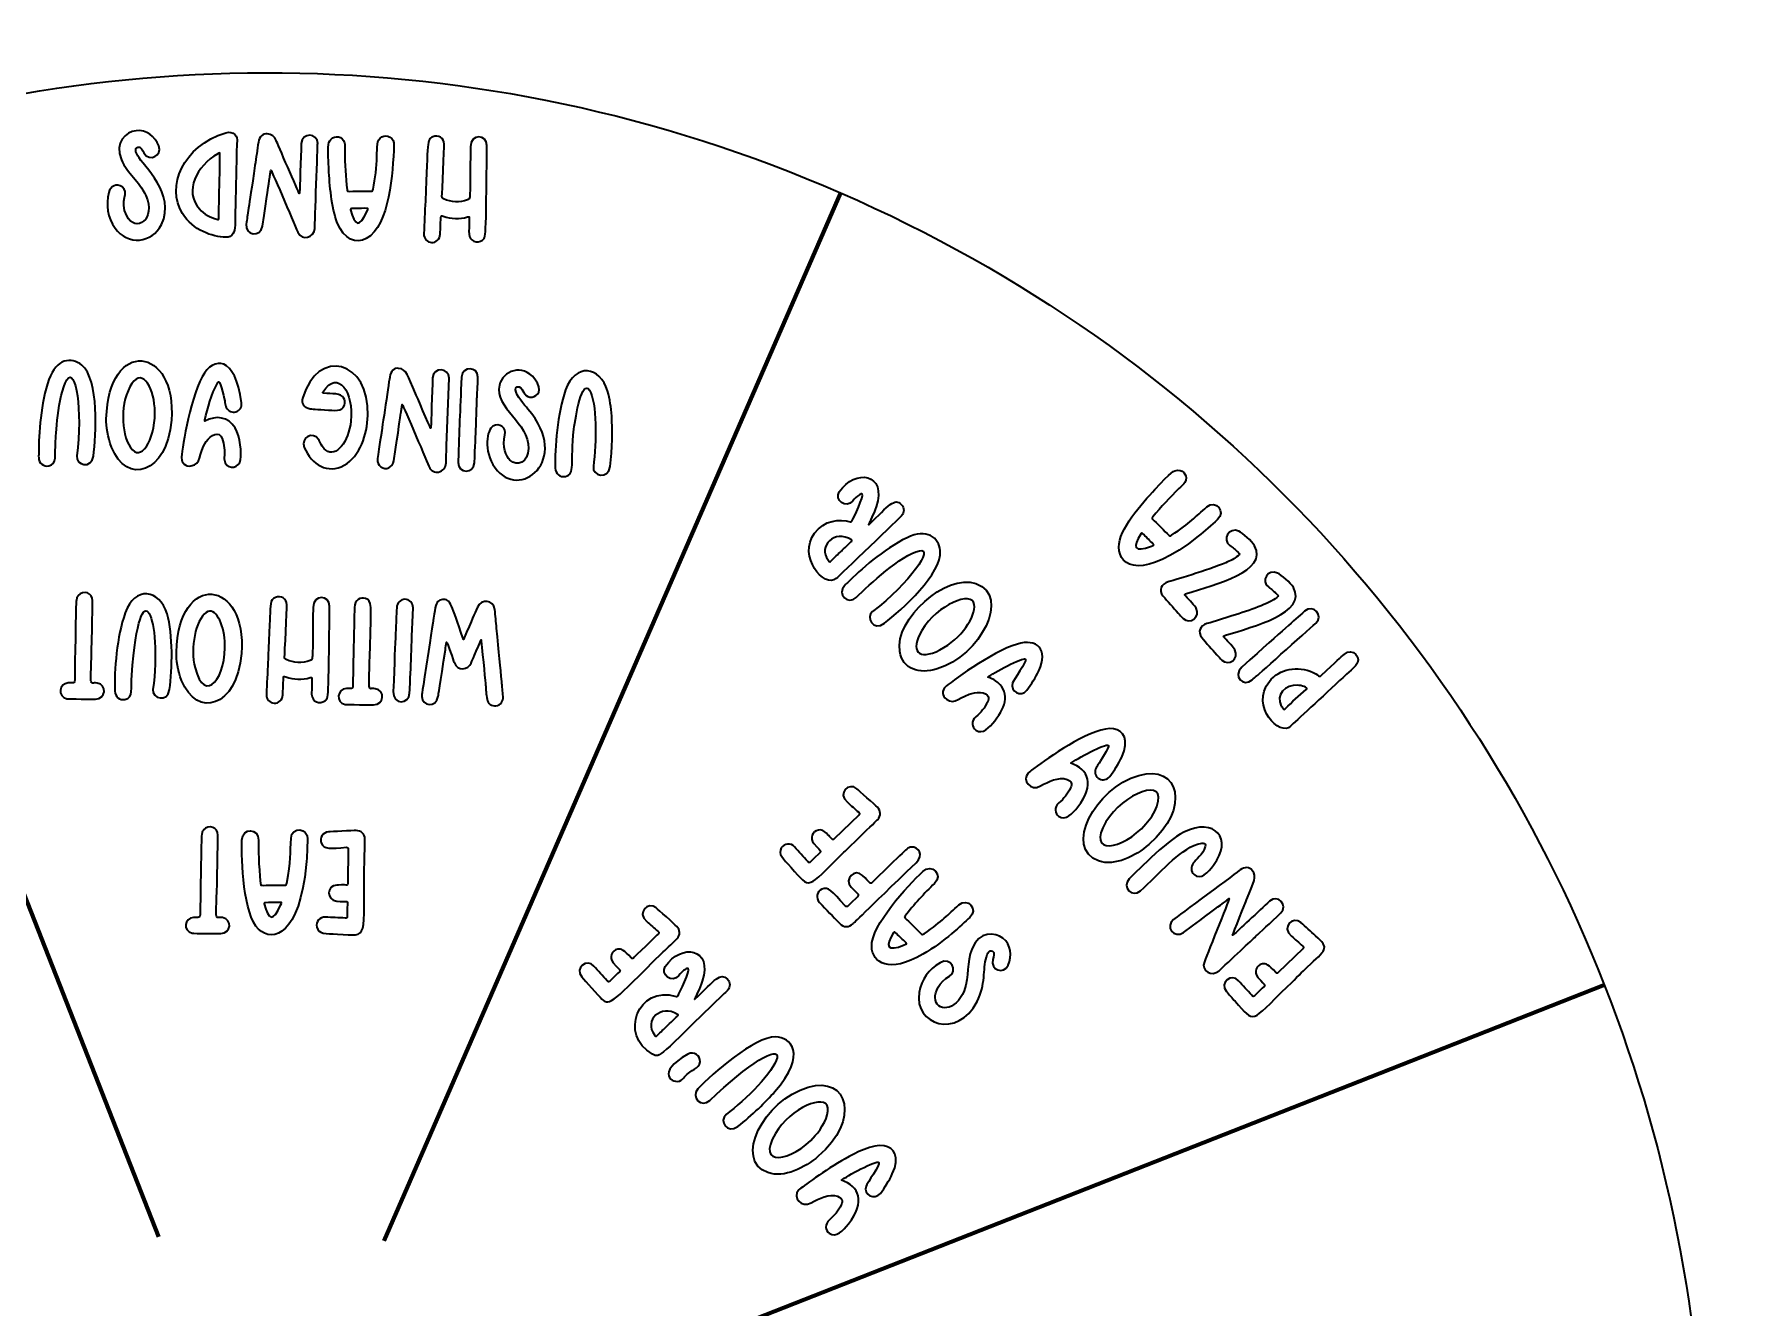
# Model space of a CAD drawing. Header units: inches. Extents: x -0.2 to 12.2, y -0.2 to 12.2.
# Drawn here: x 5.03 to 12.16, y 6.85 to 12.16 of the extents above; entities that cross this region are included whole.
import ezdxf

# ---------------------------------------------------------------- set-up
doc = ezdxf.new("R2010")
doc.units = ezdxf.units.IN
doc.header["$MEASUREMENT"] = 0
doc.layers.add('_U+0421_U+043B_U+043E_U+0439 1', color=7, linetype='Continuous')

msp = doc.modelspace()

# ---------------------------------------------------------------- linework, layer by layer
at = {"layer": '_U+0421_U+043B_U+043E_U+0439 1', "color": 98, "lineweight": 106, "true_color": 0x010202}
for points in [[(3.8052, 11.5841), (4.1735, 10.6471), (5.5504, 7.144)], [(8.3966, 11.5006), (7.9944, 10.5774), (6.491, 7.1268)], [(7.144, 6.4496), (10.6471, 7.8265), (11.5841, 8.1948)]]:
    msp.add_lwpolyline(points, dxfattribs=at)
at = {"layer": '_U+0421_U+043B_U+043E_U+0439 1', "color": 22, "lineweight": 35, "true_color": 0xe52421}
msp.add_open_spline([(3.8052, 11.5841), (2.376, 11.0225), (1.1613, 9.9156), (0.4994, 8.3966), (-0.1624, 6.8776), (-0.1459, 5.2342), (0.4159, 3.8052), (0.9775, 2.376), (2.0844, 1.1613), (3.6034, 0.4994), (5.1224, -0.1624), (6.7658, -0.1459), (8.1948, 0.4158), (9.624, 0.9775), (10.8387, 2.0844), (11.5006, 3.6034), (12.1624, 5.1224), (12.1459, 6.7658), (11.5842, 8.1948), (11.0225, 9.624), (9.9156, 10.8387), (8.3966, 11.5006), (6.8776, 12.1624), (5.2342, 12.1459), (3.8052, 11.5841)], degree=3, knots=[0, 0, 0, 0, 1, 1, 1, 2, 2, 2, 3, 3, 3, 4, 4, 4, 5, 5, 5, 6, 6, 6, 7, 7, 7, 8, 8, 8, 8], dxfattribs=at)
at = {"layer": '_U+0421_U+043B_U+043E_U+0439 1', "color": 98, "lineweight": 35, "true_color": 0x010202}
for points, knots in [([(5.3694, 11.353), (5.3377, 11.3982), (5.3293, 11.4486), (5.3432, 11.5023), (5.3499, 11.528), (5.376, 11.5409), (5.3983, 11.5251), (5.432, 11.5013), (5.3848, 11.4705), (5.4182, 11.4038), (5.4543, 11.3314), (5.5425, 11.3883), (5.4969, 11.4898), (5.4693, 11.5513), (5.4214, 11.5779), (5.3958, 11.6386), (5.3651, 11.7119), (5.4154, 11.754), (5.4567, 11.7595), (5.5013, 11.7655), (5.5349, 11.735), (5.5512, 11.6961), (5.5685, 11.655), (5.512, 11.6273), (5.4898, 11.6669), (5.4836, 11.6779), (5.4757, 11.6949), (5.4638, 11.691), (5.4489, 11.6862), (5.4559, 11.6694), (5.4636, 11.6553), (5.4872, 11.6122), (5.6242, 11.4961), (5.5627, 11.3687), (5.5239, 11.2882), (5.4209, 11.2797), (5.3694, 11.353)], [0, 0, 0, 0, 1, 1, 1, 2, 2, 2, 3, 3, 3, 4, 4, 4, 5, 5, 5, 6, 6, 6, 7, 7, 7, 8, 8, 8, 9, 9, 9, 10, 10, 10, 11, 11, 11, 12, 12, 12, 12]), ([(5.8312, 11.3151), (5.8596, 11.3145), (5.8694, 11.3364), (5.8699, 11.3647), (5.8701, 11.3726), (5.8761, 11.7048), (5.8781, 11.7125), (5.8837, 11.7344), (5.8637, 11.7612), (5.8308, 11.751), (5.652, 11.6956), (5.5803, 11.5269), (5.6508, 11.4136), (5.6942, 11.3437), (5.7755, 11.3162), (5.8312, 11.3151)], [0, 0, 0, 0, 1, 1, 1, 2, 2, 2, 3, 3, 3, 4, 4, 4, 5, 5, 5, 5]), ([(5.9165, 11.37), (5.9228, 11.4144), (5.9245, 11.4225), (5.953, 11.6148), (5.9579, 11.6472), (5.9624, 11.6796), (5.9675, 11.7119), (5.9711, 11.7347), (5.9862, 11.7492), (6.0046, 11.7468), (6.0219, 11.7444), (6.0348, 11.7348), (6.042, 11.7184), (6.0451, 11.7113), (6.1343, 11.5036), (6.1377, 11.4972), (6.1402, 11.4992), (6.1393, 11.5016), (6.1393, 11.5036), (6.1398, 11.5175), (6.1437, 11.6464), (6.1465, 11.7066), (6.1488, 11.7546), (6.216, 11.7488), (6.2147, 11.7057), (6.2147, 11.7045), (6.2029, 11.3692), (6.2022, 11.3521), (6.2006, 11.3121), (6.1488, 11.2976), (6.1323, 11.3355), (6.1303, 11.3403), (6.0227, 11.5915), (6.0196, 11.5953), (6.0126, 11.553), (6.0232, 11.6207), (5.9845, 11.3613), (5.977, 11.3116), (5.91, 11.3238), (5.9165, 11.37)], [0, 0, 0, 0, 1, 1, 1, 2, 2, 2, 3, 3, 3, 4, 4, 4, 5, 5, 5, 6, 6, 6, 7, 7, 7, 8, 8, 8, 9, 9, 9, 10, 10, 10, 11, 11, 11, 12, 12, 12, 13, 13, 13, 13]), ([(6.2966, 11.3753), (6.3236, 11.304), (6.3775, 11.2877), (6.417, 11.3094), (6.5162, 11.3638), (6.5277, 11.5857), (6.5331, 11.699), (6.5338, 11.7131), (6.5282, 11.7252), (6.5161, 11.733), (6.494, 11.7473), (6.4656, 11.7314), (6.464, 11.7038), (6.4629, 11.6868), (6.462, 11.6698), (6.4617, 11.6528), (6.4608, 11.6067), (6.4548, 11.5611), (6.4467, 11.5157), (6.4456, 11.5095), (6.4428, 11.5072), (6.4365, 11.5073), (6.3359, 11.5081), (6.3381, 11.5024), (6.3371, 11.5128), (6.3316, 11.5663), (6.328, 11.6199), (6.3281, 11.6737), (6.3286, 11.6948), (6.3295, 11.7001), (6.3267, 11.7094), (6.3185, 11.7356), (6.2886, 11.7435), (6.2694, 11.7229), (6.2565, 11.709), (6.2559, 11.6898), (6.2609, 11.5994), (6.2645, 11.5326), (6.272, 11.4402), (6.2966, 11.3753)], [0, 0, 0, 0, 1, 1, 1, 2, 2, 2, 3, 3, 3, 4, 4, 4, 5, 5, 5, 6, 6, 6, 7, 7, 7, 8, 8, 8, 9, 9, 9, 10, 10, 10, 11, 11, 11, 12, 12, 12, 13, 13, 13, 13]), ([(6.6578, 11.3301), (6.6596, 11.3752), (6.6621, 11.4203), (6.6642, 11.4654), (6.6764, 11.7193), (6.6684, 11.7221), (6.6956, 11.7345), (6.7177, 11.7445), (6.7426, 11.7285), (6.743, 11.7036), (6.7432, 11.6903), (6.734, 11.4985), (6.7333, 11.4853), (6.7331, 11.48), (6.7351, 11.4776), (6.7398, 11.4754), (6.7727, 11.4598), (6.806, 11.4579), (6.8402, 11.471), (6.8541, 11.4763), (6.8491, 11.4656), (6.8526, 11.6918), (6.8534, 11.7513), (6.9216, 11.7426), (6.9211, 11.6982), (6.9169, 11.2954), (6.9172, 11.3156), (6.9024, 11.3033), (6.8915, 11.2942), (6.879, 11.2927), (6.8663, 11.2985), (6.8405, 11.3103), (6.8465, 11.3321), (6.8476, 11.3937), (6.8477, 11.4012), (6.8476, 11.4014), (6.8402, 11.3995), (6.8061, 11.3905), (6.7723, 11.3922), (6.7388, 11.4026), (6.7249, 11.407), (6.7301, 11.4104), (6.7262, 11.3279), (6.7252, 11.3073), (6.7095, 11.2919), (6.6904, 11.2927), (6.6716, 11.2935), (6.657, 11.3096), (6.6578, 11.3301)], [0, 0, 0, 0, 1, 1, 1, 2, 2, 2, 3, 3, 3, 4, 4, 4, 5, 5, 5, 6, 6, 6, 7, 7, 7, 8, 8, 8, 9, 9, 9, 10, 10, 10, 11, 11, 11, 12, 12, 12, 13, 13, 13, 14, 14, 14, 15, 15, 15, 16, 16, 16, 16]), ([(5.7978, 11.663), (5.8004, 11.6645), (5.8034, 11.6683), (5.8064, 11.6662), (5.808, 11.6652), (5.8019, 11.3978), (5.8019, 11.3959), (5.8017, 11.3878), (5.8017, 11.3877), (5.7941, 11.3898), (5.7661, 11.3978), (5.7407, 11.4106), (5.7215, 11.4329), (5.6553, 11.5095), (5.7087, 11.6117), (5.7978, 11.663)], [0, 0, 0, 0, 1, 1, 1, 2, 2, 2, 3, 3, 3, 4, 4, 4, 5, 5, 5, 5]), ([(6.3567, 11.4342), (6.3755, 11.4357), (6.3943, 11.434), (6.4103, 11.4356), (6.4269, 11.4354), (6.4262, 11.4365), (6.4206, 11.4238), (6.3894, 11.3523), (6.3697, 11.3609), (6.3523, 11.4298), (6.3512, 11.4339), (6.3537, 11.434), (6.3567, 11.4342)], [0, 0, 0, 0, 1, 1, 1, 2, 2, 2, 3, 3, 3, 4, 4, 4, 4]), ([(5.3326, 10.5573), (5.3315, 10.5257), (5.3378, 10.4812), (5.3545, 10.4386), (5.4174, 10.2787), (5.5864, 10.3265), (5.6042, 10.5509), (5.6289, 10.8623), (5.3401, 10.8984), (5.3326, 10.5573)], [0, 0, 0, 0, 1, 1, 1, 2, 2, 2, 3, 3, 3, 3]), ([(6.4236, 10.5704), (6.4213, 10.4919), (6.3915, 10.4011), (6.3251, 10.3634), (6.2581, 10.3253), (6.1882, 10.3653), (6.1589, 10.4379), (6.1418, 10.4802), (6.1953, 10.5055), (6.2177, 10.4714), (6.2269, 10.4575), (6.2296, 10.4415), (6.2486, 10.4264), (6.2921, 10.3918), (6.3441, 10.4634), (6.3534, 10.5471), (6.3665, 10.6658), (6.2991, 10.7681), (6.2368, 10.6689), (6.2346, 10.6653), (6.2358, 10.6645), (6.2394, 10.6643), (6.2567, 10.6632), (6.2739, 10.6619), (6.2911, 10.6608), (6.3217, 10.6588), (6.3339, 10.6355), (6.3264, 10.6143), (6.3163, 10.5855), (6.2875, 10.5922), (6.2436, 10.5949), (6.1977, 10.5977), (6.1852, 10.5981), (6.175, 10.6012), (6.1566, 10.6068), (6.1462, 10.6236), (6.1514, 10.6421), (6.2134, 10.859), (6.4344, 10.7996), (6.4236, 10.5704)], [0, 0, 0, 0, 1, 1, 1, 2, 2, 2, 3, 3, 3, 4, 4, 4, 5, 5, 5, 6, 6, 6, 7, 7, 7, 8, 8, 8, 9, 9, 9, 10, 10, 10, 11, 11, 11, 12, 12, 12, 13, 13, 13, 13]), ([(5.1208, 10.4613), (5.1166, 10.4061), (5.1294, 10.3685), (5.0927, 10.3606), (5.0707, 10.3558), (5.0511, 10.3718), (5.0503, 10.3955), (5.05, 10.4039), (5.0506, 10.4123), (5.0507, 10.4171), (5.05, 10.4935), (5.0591, 10.624), (5.0934, 10.7217), (5.1237, 10.8079), (5.187, 10.8167), (5.2298, 10.7816), (5.3042, 10.7206), (5.2899, 10.488), (5.2789, 10.402), (5.2717, 10.3461), (5.2038, 10.3631), (5.2093, 10.4023), (5.2359, 10.5915), (5.2028, 10.7773), (5.1684, 10.72), (5.1292, 10.6548), (5.1219, 10.4752), (5.1208, 10.4613)], [0, 0, 0, 0, 1, 1, 1, 2, 2, 2, 3, 3, 3, 4, 4, 4, 5, 5, 5, 6, 6, 6, 7, 7, 7, 8, 8, 8, 9, 9, 9, 9]), ([(5.4413, 10.4279), (5.3958, 10.4766), (5.3872, 10.6087), (5.431, 10.6904), (5.4777, 10.7777), (5.5284, 10.6973), (5.5347, 10.6029), (5.5424, 10.4875), (5.486, 10.3802), (5.4413, 10.4279)], [0, 0, 0, 0, 1, 1, 1, 2, 2, 2, 3, 3, 3, 3]), ([(5.8971, 10.6244), (5.8995, 10.6068), (5.8895, 10.5911), (5.8738, 10.5866), (5.8575, 10.5818), (5.8408, 10.5889), (5.8334, 10.6038), (5.83, 10.6107), (5.8293, 10.6182), (5.8279, 10.6256), (5.8263, 10.6342), (5.8103, 10.7112), (5.8018, 10.7116), (5.7982, 10.7118), (5.7969, 10.7066), (5.795, 10.7035), (5.7712, 10.6624), (5.7549, 10.5992), (5.7439, 10.553), (5.7437, 10.552), (5.7437, 10.5509), (5.7433, 10.5479), (5.7918, 10.5729), (5.8412, 10.5656), (5.8698, 10.5191), (5.8929, 10.4815), (5.8972, 10.4141), (5.8929, 10.387), (5.8874, 10.3518), (5.8451, 10.3444), (5.8292, 10.3731), (5.8253, 10.3801), (5.8243, 10.3876), (5.825, 10.3956), (5.8273, 10.4226), (5.8243, 10.4491), (5.8155, 10.4747), (5.8036, 10.5095), (5.7692, 10.4909), (5.7499, 10.4621), (5.7138, 10.408), (5.7318, 10.3672), (5.6858, 10.3605), (5.6646, 10.3575), (5.6463, 10.3725), (5.6465, 10.3941), (5.6466, 10.4086), (5.6774, 10.631), (5.7329, 10.7328), (5.7807, 10.8207), (5.8706, 10.8193), (5.8971, 10.6244)], [0, 0, 0, 0, 1, 1, 1, 2, 2, 2, 3, 3, 3, 4, 4, 4, 5, 5, 5, 6, 6, 6, 7, 7, 7, 8, 8, 8, 9, 9, 9, 10, 10, 10, 11, 11, 11, 12, 12, 12, 13, 13, 13, 14, 14, 14, 15, 15, 15, 16, 16, 16, 17, 17, 17, 17]), ([(6.6804, 10.3565), (6.6782, 10.3615), (6.5711, 10.6121), (6.5677, 10.6163), (6.5596, 10.5666), (6.5726, 10.65), (6.5326, 10.3823), (6.5283, 10.3538), (6.4992, 10.3407), (6.4776, 10.3574), (6.4567, 10.3735), (6.4637, 10.385), (6.4804, 10.4973), (6.4805, 10.4979), (6.5155, 10.7325), (6.5156, 10.7329), (6.5192, 10.7557), (6.5343, 10.7702), (6.5527, 10.7678), (6.587, 10.7631), (6.5898, 10.7401), (6.6229, 10.6632), (6.6259, 10.6562), (6.6821, 10.525), (6.6858, 10.5183), (6.6883, 10.5202), (6.6873, 10.5226), (6.6874, 10.5246), (6.6879, 10.5385), (6.6919, 10.6709), (6.6946, 10.7276), (6.6968, 10.7756), (6.764, 10.7698), (6.7628, 10.7267), (6.7628, 10.7267), (6.7529, 10.4461), (6.7529, 10.4461), (6.7518, 10.4217), (6.7513, 10.3974), (6.7503, 10.3731), (6.7496, 10.3546), (6.7365, 10.3387), (6.7196, 10.3351), (6.7033, 10.3317), (6.6875, 10.3401), (6.6804, 10.3565)], [0, 0, 0, 0, 1, 1, 1, 2, 2, 2, 3, 3, 3, 4, 4, 4, 5, 5, 5, 6, 6, 6, 7, 7, 7, 8, 8, 8, 9, 9, 9, 10, 10, 10, 11, 11, 11, 12, 12, 12, 13, 13, 13, 14, 14, 14, 15, 15, 15, 15]), ([(6.8835, 10.731), (6.883, 10.6945), (6.8801, 10.656), (6.8796, 10.6421), (6.8766, 10.5586), (6.8754, 10.5102), (6.8688, 10.3741), (6.8665, 10.3265), (6.8009, 10.3279), (6.8004, 10.3753), (6.8003, 10.3773), (6.8004, 10.3793), (6.8005, 10.3813), (6.8006, 10.3813), (6.8008, 10.3813), (6.801, 10.3813), (6.8059, 10.5142), (6.8081, 10.5802), (6.8153, 10.7315), (6.8176, 10.7795), (6.8841, 10.7759), (6.8835, 10.731)], [0, 0, 0, 0, 1, 1, 1, 2, 2, 2, 3, 3, 3, 4, 4, 4, 5, 5, 5, 6, 6, 6, 7, 7, 7, 7]), ([(6.9551, 10.3529), (6.9041, 10.4256), (6.9213, 10.5117), (6.946, 10.5266), (6.9742, 10.5437), (7.0036, 10.5164), (6.9962, 10.4902), (6.9822, 10.4408), (7.0015, 10.4), (7.0172, 10.3849), (7.0467, 10.3564), (7.0942, 10.3737), (7.0941, 10.4338), (7.0983, 10.5409), (6.9519, 10.6019), (6.9733, 10.698), (6.9862, 10.7557), (7.0699, 10.7911), (7.1212, 10.723), (7.1582, 10.6739), (7.1316, 10.6509), (7.1093, 10.6478), (7.0809, 10.6438), (7.0757, 10.6724), (7.0629, 10.6863), (7.0534, 10.6966), (7.0395, 10.6903), (7.0408, 10.6781), (7.0435, 10.6534), (7.0774, 10.6156), (7.0924, 10.5981), (7.2779, 10.3818), (7.0535, 10.2128), (6.9551, 10.3529)], [0, 0, 0, 0, 1, 1, 1, 2, 2, 2, 3, 3, 3, 4, 4, 4, 5, 5, 5, 6, 6, 6, 7, 7, 7, 8, 8, 8, 9, 9, 9, 10, 10, 10, 11, 11, 11, 11]), ([(7.4349, 10.3583), (7.4278, 10.3024), (7.3599, 10.3192), (7.3654, 10.3585), (7.3795, 10.4588), (7.3804, 10.6261), (7.3487, 10.6764), (7.3184, 10.7245), (7.2909, 10.5708), (7.2843, 10.5141), (7.2675, 10.3702), (7.2916, 10.326), (7.2488, 10.3168), (7.2267, 10.312), (7.2072, 10.328), (7.2064, 10.3517), (7.2035, 10.4355), (7.2154, 10.5807), (7.2495, 10.6779), (7.2895, 10.792), (7.3937, 10.7766), (7.4246, 10.6734), (7.4348, 10.6393), (7.4393, 10.6044), (7.4417, 10.5689), (7.4453, 10.5148), (7.4443, 10.4309), (7.4349, 10.3583)], [0, 0, 0, 0, 1, 1, 1, 2, 2, 2, 3, 3, 3, 4, 4, 4, 5, 5, 5, 6, 6, 6, 7, 7, 7, 8, 8, 8, 9, 9, 9, 9]), ([(8.3787, 9.8905), (8.3894, 9.8997), (8.6507, 10.1513), (8.6516, 10.1523), (8.6635, 10.1665), (8.6635, 10.1857), (8.6511, 10.1987), (8.6215, 10.2294), (8.5994, 10.1966), (8.5147, 10.1152), (8.5144, 10.1155), (8.514, 10.1157), (8.5137, 10.116), (8.5203, 10.1299), (8.5341, 10.1575), (8.5452, 10.1904), (8.5925, 10.3309), (8.4575, 10.3504), (8.3916, 10.2521), (8.37, 10.2199), (8.4197, 10.1795), (8.4477, 10.2148), (8.4555, 10.2247), (8.4642, 10.2336), (8.4753, 10.2398), (8.4791, 10.2419), (8.4837, 10.2462), (8.4875, 10.2434), (8.4968, 10.2364), (8.4498, 10.1406), (8.4444, 10.1303), (8.4425, 10.1267), (8.4401, 10.1261), (8.4364, 10.1272), (8.3945, 10.14), (8.328, 10.135), (8.2882, 10.0804), (8.2162, 9.9816), (8.3295, 9.8484), (8.3787, 9.8905)], [0, 0, 0, 0, 1, 1, 1, 2, 2, 2, 3, 3, 3, 4, 4, 4, 5, 5, 5, 6, 6, 6, 7, 7, 7, 8, 8, 8, 9, 9, 9, 10, 10, 10, 11, 11, 11, 12, 12, 12, 13, 13, 13, 13]), ([(9.8899, 10.0668), (9.9176, 10.0889), (9.9434, 10.1131), (9.97, 10.1365), (10.0063, 10.1685), (9.9625, 10.2214), (9.9254, 10.1896), (9.8764, 10.1475), (9.8576, 10.1245), (9.7783, 10.0711), (9.773, 10.0676), (9.7694, 10.068), (9.7651, 10.0726), (9.7543, 10.0839), (9.7128, 10.1263), (9.7004, 10.1374), (9.6961, 10.1413), (9.6967, 10.1441), (9.6999, 10.1478), (9.7345, 10.189), (9.7705, 10.2289), (9.8093, 10.2662), (9.8174, 10.2738), (9.8292, 10.2836), (9.8339, 10.2921), (9.847, 10.3162), (9.8318, 10.3431), (9.8038, 10.3426), (9.7881, 10.3423), (9.7779, 10.3372), (9.7091, 10.2628), (9.6555, 10.205), (9.5572, 10.0953), (9.5582, 10.0219), (9.5593, 9.9375), (9.6614, 9.8844), (9.8899, 10.0668)], [0, 0, 0, 0, 1, 1, 1, 2, 2, 2, 3, 3, 3, 4, 4, 4, 5, 5, 5, 6, 6, 6, 7, 7, 7, 8, 8, 8, 9, 9, 9, 10, 10, 10, 11, 11, 11, 12, 12, 12, 12]), ([(8.4423, 10.0524), (8.4469, 10.0494), (8.4438, 10.0474), (8.4417, 10.0453), (8.4306, 10.0346), (8.399, 10.0042), (8.399, 10.0042), (8.3989, 10.0042), (8.3989, 10.0042), (8.3989, 10.0042), (8.3854, 9.9912), (8.372, 9.9783), (8.3585, 9.9653), (8.352, 9.959), (8.352, 9.959), (8.3461, 9.9665), (8.2994, 10.0263), (8.3736, 10.0965), (8.4423, 10.0524)], [0, 0, 0, 0, 1, 1, 1, 2, 2, 2, 3, 3, 3, 4, 4, 4, 5, 5, 5, 6, 6, 6, 6]), ([(8.6742, 10.0611), (8.7564, 10.1007), (8.8075, 10.0623), (8.813, 10.0072), (8.8224, 9.9127), (8.6522, 9.7601), (8.5796, 9.7038), (8.535, 9.6693), (8.499, 9.7293), (8.5306, 9.7531), (8.685, 9.8699), (8.7898, 10.0229), (8.7261, 10.0069), (8.647, 9.9871), (8.5191, 9.8667), (8.4624, 9.8118), (8.4281, 9.7787), (8.3806, 9.8257), (8.4132, 9.8607), (8.419, 9.8668), (8.4253, 9.8724), (8.4288, 9.8757), (8.4757, 9.9236), (8.5759, 10.0138), (8.6742, 10.0611)], [0, 0, 0, 0, 1, 1, 1, 2, 2, 2, 3, 3, 3, 4, 4, 4, 5, 5, 5, 6, 6, 6, 7, 7, 7, 8, 8, 8, 8]), ([(9.6508, 10.0792), (9.6531, 10.0828), (9.6549, 10.0811), (9.6571, 10.0791), (9.6712, 10.0666), (9.6831, 10.0519), (9.6954, 10.0416), (9.7068, 10.0294), (9.7071, 10.0307), (9.694, 10.0259), (9.6217, 9.9989), (9.6131, 10.0181), (9.6508, 10.0792)], [0, 0, 0, 0, 1, 1, 1, 2, 2, 2, 3, 3, 3, 4, 4, 4, 4]), ([(10.0564, 10), (10.0457, 10.0104), (10.0342, 10.0196), (10.022, 10.0282), (9.9865, 10.0532), (10.0187, 10.1073), (10.0589, 10.0877), (10.0749, 10.0798), (10.1132, 10.0484), (10.1249, 10.0272), (10.1836, 9.9217), (9.9609, 9.8652), (9.8412, 9.828), (9.8318, 9.8251), (9.8314, 9.8248), (9.8376, 9.8176), (9.8541, 9.7981), (9.8749, 9.7774), (9.8809, 9.7665), (9.9008, 9.7306), (9.8544, 9.697), (9.8265, 9.7242), (9.8193, 9.7313), (9.8126, 9.739), (9.8057, 9.7465), (9.8056, 9.7464), (9.8056, 9.7464), (9.8055, 9.7463), (9.7844, 9.7705), (9.7625, 9.794), (9.7422, 9.8188), (9.7238, 9.8413), (9.7355, 9.8688), (9.7642, 9.8768), (9.7785, 9.8807), (9.9313, 9.9257), (10.0053, 9.9568), (10.0232, 9.9643), (10.0405, 9.9731), (10.0557, 9.9856), (10.0638, 9.9923), (10.0639, 9.9928), (10.0564, 10)], [0, 0, 0, 0, 1, 1, 1, 2, 2, 2, 3, 3, 3, 4, 4, 4, 5, 5, 5, 6, 6, 6, 7, 7, 7, 8, 8, 8, 9, 9, 9, 10, 10, 10, 11, 11, 11, 12, 12, 12, 13, 13, 13, 14, 14, 14, 14]), ([(5.5966, 9.4277), (5.5894, 9.3717), (5.5216, 9.3889), (5.5271, 9.4279), (5.5672, 9.7137), (5.4753, 9.9668), (5.4386, 9.4869), (5.4344, 9.4314), (5.4472, 9.3941), (5.4105, 9.3862), (5.3884, 9.3815), (5.3689, 9.3974), (5.3681, 9.4212), (5.3652, 9.5049), (5.3771, 9.6501), (5.4112, 9.7473), (5.4509, 9.8606), (5.5551, 9.8469), (5.5863, 9.7429), (5.6123, 9.6562), (5.6077, 9.5142), (5.5966, 9.4277)], [0, 0, 0, 0, 1, 1, 1, 2, 2, 2, 3, 3, 3, 4, 4, 4, 5, 5, 5, 6, 6, 6, 7, 7, 7, 7]), ([(5.625, 9.5835), (5.624, 9.5518), (5.6302, 9.5074), (5.647, 9.4647), (5.7096, 9.3054), (5.8788, 9.3521), (5.8967, 9.5771), (5.9214, 9.8884), (5.6325, 9.9246), (5.625, 9.5835)], [0, 0, 0, 0, 1, 1, 1, 2, 2, 2, 3, 3, 3, 3]), ([(8.6439, 9.5858), (8.6556, 9.5113), (8.726, 9.4908), (8.7997, 9.5132), (8.981, 9.5681), (9.1091, 9.8194), (8.9616, 9.8697), (8.8369, 9.9122), (8.6224, 9.7223), (8.6439, 9.5858)], [0, 0, 0, 0, 1, 1, 1, 2, 2, 2, 3, 3, 3, 3]), ([(10.2182, 9.826), (10.2075, 9.8363), (10.1959, 9.8456), (10.1838, 9.8542), (10.1483, 9.8792), (10.1805, 9.9333), (10.2207, 9.9136), (10.2367, 9.9058), (10.275, 9.8744), (10.2867, 9.8532), (10.3456, 9.7474), (10.1216, 9.6909), (10.003, 9.654), (9.9936, 9.651), (9.9932, 9.6508), (9.9994, 9.6436), (10.0159, 9.6241), (10.0367, 9.6034), (10.0427, 9.5925), (10.0626, 9.5566), (10.0162, 9.5229), (9.9883, 9.5502), (9.9811, 9.5573), (9.9744, 9.565), (9.9675, 9.5725), (9.9674, 9.5724), (9.9674, 9.5724), (9.9673, 9.5723), (9.9462, 9.5964), (9.9243, 9.62), (9.904, 9.6448), (9.8857, 9.6673), (9.8973, 9.6948), (9.926, 9.7027), (9.961, 9.7125), (9.9956, 9.724), (10.0304, 9.7348), (10.1072, 9.7586), (10.1844, 9.7843), (10.2175, 9.8116), (10.2256, 9.8183), (10.2257, 9.8187), (10.2182, 9.826)], [0, 0, 0, 0, 1, 1, 1, 2, 2, 2, 3, 3, 3, 4, 4, 4, 5, 5, 5, 6, 6, 6, 7, 7, 7, 8, 8, 8, 9, 9, 9, 10, 10, 10, 11, 11, 11, 12, 12, 12, 13, 13, 13, 14, 14, 14, 14]), ([(5.2872, 9.3876), (5.2816, 9.3876), (5.1733, 9.3876), (5.1678, 9.389), (5.1284, 9.3986), (5.1341, 9.453), (5.174, 9.4547), (5.2054, 9.4561), (5.2, 9.4482), (5.2008, 9.4881), (5.2074, 9.8135), (5.2034, 9.8059), (5.2152, 9.8198), (5.2364, 9.8449), (5.2758, 9.8299), (5.2756, 9.7983), (5.2755, 9.7803), (5.2755, 9.7863), (5.2723, 9.6302), (5.2723, 9.6302), (5.2723, 9.6302), (5.2723, 9.6302), (5.268, 9.4197), (5.2595, 9.4599), (5.2938, 9.4543), (5.3368, 9.4474), (5.3315, 9.3876), (5.2872, 9.3876)], [0, 0, 0, 0, 1, 1, 1, 2, 2, 2, 3, 3, 3, 4, 4, 4, 5, 5, 5, 6, 6, 6, 7, 7, 7, 8, 8, 8, 9, 9, 9, 9]), ([(8.955, 9.7817), (8.9618, 9.7334), (8.9013, 9.6391), (8.8118, 9.5931), (8.7207, 9.5464), (8.6848, 9.5876), (8.7359, 9.6738), (8.8007, 9.783), (8.9465, 9.842), (8.955, 9.7817)], [0, 0, 0, 0, 1, 1, 1, 2, 2, 2, 3, 3, 3, 3]), ([(5.7032, 9.5174), (5.6814, 9.6031), (5.7049, 9.7165), (5.7497, 9.7487), (5.7881, 9.7762), (5.8224, 9.7003), (5.8272, 9.6291), (5.8372, 9.4788), (5.7435, 9.3593), (5.7032, 9.5174)], [0, 0, 0, 0, 1, 1, 1, 2, 2, 2, 3, 3, 3, 3]), ([(6.1895, 9.4081), (6.1893, 9.4824), (6.195, 9.4802), (6.1832, 9.477), (6.1491, 9.468), (6.1153, 9.4697), (6.0818, 9.4802), (6.0723, 9.4831), (6.0724, 9.4831), (6.072, 9.4732), (6.0711, 9.4506), (6.0702, 9.4281), (6.0692, 9.4055), (6.0682, 9.3848), (6.0525, 9.3695), (6.0334, 9.3703), (6.0146, 9.371), (6, 9.3872), (6.0008, 9.4077), (6.0026, 9.4528), (6.0051, 9.4979), (6.0072, 9.543), (6.0074, 9.5462), (6.0147, 9.7157), (6.0156, 9.7313), (6.0181, 9.7793), (6.0137, 9.8007), (6.0386, 9.812), (6.0607, 9.8221), (6.0856, 9.8061), (6.086, 9.7811), (6.0863, 9.7602), (6.0771, 9.5769), (6.0763, 9.5629), (6.0761, 9.5576), (6.0781, 9.5552), (6.0828, 9.5529), (6.1157, 9.5374), (6.149, 9.5355), (6.1832, 9.5485), (6.1971, 9.5538), (6.1921, 9.5433), (6.1956, 9.7693), (6.1964, 9.8288), (6.2646, 9.8202), (6.2641, 9.7758), (6.26, 9.3755), (6.2603, 9.3933), (6.2454, 9.3809), (6.2236, 9.3627), (6.1896, 9.3765), (6.1895, 9.4081)], [0, 0, 0, 0, 1, 1, 1, 2, 2, 2, 3, 3, 3, 4, 4, 4, 5, 5, 5, 6, 6, 6, 7, 7, 7, 8, 8, 8, 9, 9, 9, 10, 10, 10, 11, 11, 11, 12, 12, 12, 13, 13, 13, 14, 14, 14, 15, 15, 15, 16, 16, 16, 17, 17, 17, 17]), ([(6.4483, 9.364), (6.4427, 9.364), (6.3345, 9.3641), (6.3289, 9.3654), (6.2895, 9.375), (6.2951, 9.4294), (6.335, 9.4312), (6.3555, 9.432), (6.3616, 9.4289), (6.3615, 9.439), (6.3614, 9.4427), (6.368, 9.7656), (6.3681, 9.7692), (6.3687, 9.8026), (6.3943, 9.8138), (6.4139, 9.8069), (6.444, 9.7964), (6.437, 9.7844), (6.4334, 9.6067), (6.4334, 9.6067), (6.4334, 9.6067), (6.4334, 9.6067), (6.4291, 9.396), (6.4206, 9.4364), (6.4549, 9.4308), (6.4979, 9.4238), (6.4925, 9.364), (6.4483, 9.364)], [0, 0, 0, 0, 1, 1, 1, 2, 2, 2, 3, 3, 3, 4, 4, 4, 5, 5, 5, 6, 6, 6, 7, 7, 7, 8, 8, 8, 9, 9, 9, 9]), ([(6.6128, 9.7686), (6.6124, 9.7418), (6.6107, 9.7151), (6.6096, 9.6883), (6.607, 9.6356), (6.6079, 9.645), (6.6049, 9.5682), (6.5986, 9.401), (6.5992, 9.4355), (6.5981, 9.4117), (6.5958, 9.3649), (6.5286, 9.3624), (6.5297, 9.4189), (6.5299, 9.4189), (6.5301, 9.4189), (6.5302, 9.4189), (6.5395, 9.6714), (6.5412, 9.6971), (6.5446, 9.7691), (6.5455, 9.7887), (6.5605, 9.804), (6.5787, 9.804), (6.5973, 9.8039), (6.613, 9.7885), (6.6128, 9.7686)], [0, 0, 0, 0, 1, 1, 1, 2, 2, 2, 3, 3, 3, 4, 4, 4, 5, 5, 5, 6, 6, 6, 7, 7, 7, 8, 8, 8, 8]), ([(6.9885, 9.3984), (6.9905, 9.3789), (6.9782, 9.3627), (6.9587, 9.3595), (6.9421, 9.3568), (6.9251, 9.3691), (6.9215, 9.3873), (6.9177, 9.4071), (6.9172, 9.4273), (6.9151, 9.4473), (6.9151, 9.4473), (6.9044, 9.5609), (6.8976, 9.6309), (6.8976, 9.6315), (6.8974, 9.6322), (6.8968, 9.6345), (6.8622, 9.5544), (6.8591, 9.5469), (6.855, 9.5379), (6.8429, 9.5115), (6.7986, 9.4988), (6.7838, 9.5411), (6.7821, 9.546), (6.7563, 9.6221), (6.7526, 9.6254), (6.7509, 9.6147), (6.7491, 9.604), (6.7475, 9.5932), (6.7255, 9.4499), (6.718, 9.4003), (6.718, 9.4003), (6.7093, 9.3473), (6.6497, 9.3588), (6.6495, 9.3985), (6.6494, 9.4101), (6.6486, 9.4007), (6.6772, 9.5862), (6.7083, 9.7884), (6.7029, 9.7971), (6.7351, 9.8028), (6.7703, 9.8089), (6.7732, 9.7775), (6.8204, 9.6432), (6.821, 9.6413), (6.8218, 9.6396), (6.8231, 9.6365), (6.8623, 9.727), (6.8669, 9.7381), (6.8812, 9.7707), (6.8979, 9.8087), (6.9499, 9.8014), (6.9541, 9.7618), (6.9568, 9.7356), (6.9592, 9.7094), (6.9617, 9.6832), (6.9711, 9.5844), (6.9774, 9.516), (6.9826, 9.4606), (6.9846, 9.4398), (6.9864, 9.4191), (6.9885, 9.3984)], [0, 0, 0, 0, 1, 1, 1, 2, 2, 2, 3, 3, 3, 4, 4, 4, 5, 5, 5, 6, 6, 6, 7, 7, 7, 8, 8, 8, 9, 9, 9, 10, 10, 10, 11, 11, 11, 12, 12, 12, 13, 13, 13, 14, 14, 14, 15, 15, 15, 16, 16, 16, 17, 17, 17, 18, 18, 18, 19, 19, 19, 20, 20, 20, 20]), ([(10.3338, 9.7543), (10.3699, 9.7861), (10.4134, 9.7356), (10.3808, 9.7049), (10.377, 9.7013), (10.1383, 9.488), (10.1343, 9.4845), (10.1277, 9.4786), (10.1208, 9.473), (10.1142, 9.4672), (10.0795, 9.4367), (10.03, 9.4823), (10.0718, 9.5213), (10.0719, 9.5212), (10.072, 9.5211), (10.0721, 9.521), (10.2592, 9.6892), (10.2817, 9.7084), (10.3338, 9.7543)], [0, 0, 0, 0, 1, 1, 1, 2, 2, 2, 3, 3, 3, 4, 4, 4, 5, 5, 5, 6, 6, 6, 6]), ([(9.1743, 9.4246), (9.1498, 9.3922), (9.1029, 9.4198), (9.1147, 9.455), (9.1181, 9.4651), (9.1758, 9.5457), (9.1685, 9.5536), (9.1579, 9.5652), (9.0311, 9.4945), (9.0114, 9.4791), (9.0235, 9.4753), (9.0338, 9.4708), (9.0431, 9.4644), (9.1052, 9.4216), (9.0893, 9.3575), (9.0408, 9.2973), (9.0181, 9.2691), (8.9905, 9.2377), (8.961, 9.2581), (8.945, 9.2691), (8.9405, 9.2958), (8.9616, 9.3136), (8.9824, 9.331), (8.999, 9.3519), (9.0109, 9.3763), (9.027, 9.4092), (8.9896, 9.4204), (8.9555, 9.4137), (8.8918, 9.4009), (8.8757, 9.3593), (8.8384, 9.3871), (8.8212, 9.3999), (8.8189, 9.4234), (8.8342, 9.4386), (8.8481, 9.4523), (9.0266, 9.5854), (9.1347, 9.6174), (9.2157, 9.6413), (9.2669, 9.5959), (9.2241, 9.5053), (9.2105, 9.4766), (9.1935, 9.4498), (9.1743, 9.4246)], [0, 0, 0, 0, 1, 1, 1, 2, 2, 2, 3, 3, 3, 4, 4, 4, 5, 5, 5, 6, 6, 6, 7, 7, 7, 8, 8, 8, 9, 9, 9, 10, 10, 10, 11, 11, 11, 12, 12, 12, 13, 13, 13, 14, 14, 14, 14]), ([(10.4984, 9.5743), (10.4845, 9.5618), (10.4681, 9.5477), (10.4024, 9.4857), (10.3987, 9.4822), (10.396, 9.482), (10.3921, 9.485), (10.3851, 9.4904), (10.3773, 9.4946), (10.3693, 9.4985), (10.3061, 9.5294), (10.2265, 9.5134), (10.1864, 9.4616), (10.1041, 9.3548), (10.2333, 9.2286), (10.2752, 9.2747), (10.2752, 9.2747), (10.3913, 9.3822), (10.4798, 9.4648), (10.4937, 9.4776), (10.5215, 9.5016), (10.5462, 9.5258), (10.5783, 9.5571), (10.5344, 9.6068), (10.4984, 9.5743)], [0, 0, 0, 0, 1, 1, 1, 2, 2, 2, 3, 3, 3, 4, 4, 4, 5, 5, 5, 6, 6, 6, 7, 7, 7, 8, 8, 8, 8]), ([(10.3403, 9.4281), (10.3098, 9.4027), (10.2815, 9.3753), (10.2529, 9.3475), (10.2487, 9.3434), (10.246, 9.3436), (10.2431, 9.3486), (10.2411, 9.352), (10.2383, 9.355), (10.2364, 9.3584), (10.2101, 9.4051), (10.2536, 9.4486), (10.3042, 9.4454), (10.3187, 9.4445), (10.3521, 9.4379), (10.3403, 9.4281)], [0, 0, 0, 0, 1, 1, 1, 2, 2, 2, 3, 3, 3, 4, 4, 4, 5, 5, 5, 5]), ([(9.3869, 8.9377), (9.3642, 8.9096), (9.3366, 8.8781), (9.307, 8.8985), (9.2911, 8.9095), (9.2865, 8.9362), (9.3077, 8.954), (9.3284, 8.9714), (9.3451, 8.9923), (9.3569, 9.0167), (9.3657, 9.0346), (9.3609, 9.0453), (9.3422, 9.0525), (9.3088, 9.0651), (9.2626, 9.0428), (9.232, 9.025), (9.1904, 9.0008), (9.1506, 9.0497), (9.1803, 9.079), (9.1918, 9.0904), (9.2057, 9.099), (9.2187, 9.1084), (9.2851, 9.1565), (9.4562, 9.2766), (9.5364, 9.2633), (9.5767, 9.2566), (9.6045, 9.2182), (9.5701, 9.1457), (9.5566, 9.117), (9.5396, 9.0902), (9.5204, 9.065), (9.5097, 9.0508), (9.4915, 9.0468), (9.4771, 9.0547), (9.4623, 9.0628), (9.4555, 9.0796), (9.4608, 9.0954), (9.4632, 9.1026), (9.468, 9.1086), (9.4723, 9.1148), (9.4772, 9.122), (9.5203, 9.1878), (9.5145, 9.194), (9.5043, 9.2052), (9.3794, 9.1368), (9.3575, 9.1195), (9.4317, 9.096), (9.4602, 9.0288), (9.3869, 8.9377)], [0, 0, 0, 0, 1, 1, 1, 2, 2, 2, 3, 3, 3, 4, 4, 4, 5, 5, 5, 6, 6, 6, 7, 7, 7, 8, 8, 8, 9, 9, 9, 10, 10, 10, 11, 11, 11, 12, 12, 12, 13, 13, 13, 14, 14, 14, 15, 15, 15, 16, 16, 16, 16]), ([(9.642, 9.0693), (9.4552, 9.0148), (9.3291, 8.7627), (9.4738, 8.712), (9.5422, 8.688), (9.628, 8.733), (9.6838, 8.7807), (9.8609, 8.9322), (9.8081, 9.1175), (9.642, 9.0693)], [0, 0, 0, 0, 1, 1, 1, 2, 2, 2, 3, 3, 3, 3]), ([(9.5046, 8.875), (9.5749, 8.9937), (9.7649, 9.0691), (9.7167, 8.9394), (9.7065, 8.912), (9.6904, 8.8884), (9.6713, 8.8666), (9.5726, 8.7535), (9.4211, 8.7342), (9.5046, 8.875)], [0, 0, 0, 0, 1, 1, 1, 2, 2, 2, 3, 3, 3, 3]), ([(8.1905, 8.6847), (8.1563, 8.7223), (8.1343, 8.7406), (8.1496, 8.7661), (8.1616, 8.7863), (8.1895, 8.7884), (8.2052, 8.7706), (8.2234, 8.7501), (8.2419, 8.7299), (8.2603, 8.7096), (8.266, 8.7033), (8.2662, 8.7034), (8.2722, 8.7093), (8.3309, 8.7673), (8.3213, 8.7395), (8.2852, 8.7846), (8.2675, 8.8065), (8.2779, 8.8363), (8.305, 8.8408), (8.3238, 8.844), (8.3339, 8.8312), (8.3473, 8.8178), (8.3518, 8.8133), (8.3566, 8.809), (8.3609, 8.8042), (8.3642, 8.8007), (8.3666, 8.8005), (8.3701, 8.8041), (8.3701, 8.8041), (8.4725, 8.9035), (8.4725, 8.9035), (8.4771, 8.9079), (8.4776, 8.9108), (8.4726, 8.9151), (8.4567, 8.9288), (8.4413, 8.9432), (8.4253, 8.9567), (8.3818, 8.9936), (8.4314, 9.0429), (8.4653, 9.013), (8.4727, 9.0065), (8.5413, 8.9455), (8.5506, 8.9362), (8.5654, 8.9214), (8.5665, 8.8999), (8.5519, 8.885), (8.5519, 8.885), (8.4095, 8.7468), (8.4095, 8.7467), (8.251, 8.5925), (8.2754, 8.5912), (8.1905, 8.6847)], [0, 0, 0, 0, 1, 1, 1, 2, 2, 2, 3, 3, 3, 4, 4, 4, 5, 5, 5, 6, 6, 6, 7, 7, 7, 8, 8, 8, 9, 9, 9, 10, 10, 10, 11, 11, 11, 12, 12, 12, 13, 13, 13, 14, 14, 14, 15, 15, 15, 16, 16, 16, 17, 17, 17, 17]), ([(5.8104, 8.4091), (5.8047, 8.4091), (5.6965, 8.4091), (5.6909, 8.4105), (5.6516, 8.42), (5.6572, 8.4744), (5.6971, 8.4762), (5.7285, 8.4776), (5.7231, 8.4696), (5.7239, 8.5096), (5.7305, 8.835), (5.7266, 8.8274), (5.7383, 8.8413), (5.7595, 8.8664), (5.7989, 8.8514), (5.7987, 8.8197), (5.7986, 8.8018), (5.7986, 8.8078), (5.7954, 8.6517), (5.7954, 8.6517), (5.7954, 8.6517), (5.7954, 8.6517), (5.7911, 8.4411), (5.7826, 8.4814), (5.8169, 8.4758), (5.8599, 8.4689), (5.8546, 8.409), (5.8104, 8.4091)], [0, 0, 0, 0, 1, 1, 1, 2, 2, 2, 3, 3, 3, 4, 4, 4, 5, 5, 5, 6, 6, 6, 7, 7, 7, 8, 8, 8, 9, 9, 9, 9]), ([(6.1034, 8.8075), (6.0995, 8.7431), (6.1029, 8.713), (6.0861, 8.6193), (6.085, 8.6131), (6.0822, 8.6109), (6.0759, 8.6109), (5.9741, 8.6118), (5.9775, 8.6061), (5.9765, 8.6164), (5.968, 8.6993), (5.9666, 8.76), (5.968, 8.7986), (5.9698, 8.8488), (5.9003, 8.8534), (5.8984, 8.7986), (5.8956, 8.7161), (5.9041, 8.4877), (5.9684, 8.427), (6.0299, 8.369), (6.1391, 8.406), (6.1669, 8.6966), (6.1703, 8.7319), (6.1708, 8.7673), (6.1725, 8.8026), (6.1749, 8.8508), (6.1063, 8.8565), (6.1034, 8.8075)], [0, 0, 0, 0, 1, 1, 1, 2, 2, 2, 3, 3, 3, 4, 4, 4, 5, 5, 5, 6, 6, 6, 7, 7, 7, 8, 8, 8, 9, 9, 9, 9]), ([(9.6488, 8.588), (9.6139, 8.5565), (9.5689, 8.603), (9.6011, 8.6368), (9.6145, 8.6509), (9.7565, 8.7954), (9.8293, 8.8321), (9.9572, 8.8968), (10.038, 8.8032), (9.9535, 8.6945), (9.93, 8.6643), (9.9007, 8.6309), (9.8722, 8.6557), (9.8586, 8.6677), (9.8571, 8.6871), (9.869, 8.703), (9.8794, 8.7169), (9.9087, 8.7385), (9.9186, 8.7717), (9.9239, 8.7894), (9.902, 8.7877), (9.8861, 8.7823), (9.8073, 8.7552), (9.7271, 8.6583), (9.6488, 8.588)], [0, 0, 0, 0, 1, 1, 1, 2, 2, 2, 3, 3, 3, 4, 4, 4, 5, 5, 5, 6, 6, 6, 7, 7, 7, 8, 8, 8, 8]), ([(6.4118, 8.8037), (6.412, 8.7766), (6.4108, 8.7493), (6.4103, 8.7221), (6.4015, 8.3741), (6.4362, 8.3998), (6.2975, 8.4067), (6.2467, 8.4091), (6.2182, 8.4065), (6.211, 8.4354), (6.2053, 8.4582), (6.2235, 8.4793), (6.2472, 8.4779), (6.2746, 8.4762), (6.3019, 8.4749), (6.3293, 8.4735), (6.3439, 8.4728), (6.3347, 8.4725), (6.3389, 8.5335), (6.3401, 8.5498), (6.337, 8.5395), (6.294, 8.5442), (6.2499, 8.549), (6.2513, 8.6091), (6.2951, 8.6115), (6.2989, 8.6117), (6.3299, 8.6118), (6.3336, 8.6116), (6.3436, 8.6112), (6.3395, 8.6052), (6.3425, 8.7608), (6.3427, 8.7671), (6.341, 8.7695), (6.3344, 8.769), (6.2697, 8.7644), (6.2405, 8.7583), (6.2296, 8.7871), (6.2214, 8.8086), (6.2366, 8.8317), (6.2601, 8.8332), (6.2699, 8.8338), (6.3615, 8.8391), (6.3747, 8.8391), (6.3957, 8.839), (6.4116, 8.8246), (6.4118, 8.8037)], [0, 0, 0, 0, 1, 1, 1, 2, 2, 2, 3, 3, 3, 4, 4, 4, 5, 5, 5, 6, 6, 6, 7, 7, 7, 8, 8, 8, 9, 9, 9, 10, 10, 10, 11, 11, 11, 12, 12, 12, 13, 13, 13, 14, 14, 14, 15, 15, 15, 15]), ([(8.4504, 8.4508), (8.4311, 8.4323), (8.4095, 8.4347), (8.3934, 8.4511), (8.3651, 8.4801), (8.3368, 8.5092), (8.3092, 8.5388), (8.2921, 8.5572), (8.2975, 8.5847), (8.3193, 8.5945), (8.3461, 8.6065), (8.36, 8.5858), (8.4167, 8.5254), (8.4212, 8.5205), (8.424, 8.5201), (8.4288, 8.525), (8.4829, 8.5805), (8.4823, 8.5587), (8.4416, 8.6022), (8.4085, 8.6377), (8.4568, 8.6821), (8.4884, 8.652), (8.5209, 8.6212), (8.5198, 8.614), (8.5283, 8.6223), (8.6821, 8.7714), (8.6761, 8.7681), (8.692, 8.7696), (8.7223, 8.7724), (8.7463, 8.7374), (8.7122, 8.7045), (8.4988, 8.4991), (8.4504, 8.4508), (8.4504, 8.4508)], [0, 0, 0, 0, 1, 1, 1, 2, 2, 2, 3, 3, 3, 4, 4, 4, 5, 5, 5, 6, 6, 6, 7, 7, 7, 8, 8, 8, 9, 9, 9, 10, 10, 10, 11, 11, 11, 11]), ([(8.9366, 8.4767), (8.9723, 8.5092), (8.9277, 8.5615), (8.8911, 8.529), (8.8428, 8.4861), (8.8246, 8.4629), (8.746, 8.408), (8.7352, 8.4005), (8.7331, 8.4093), (8.6945, 8.4469), (8.6854, 8.4557), (8.6765, 8.4647), (8.667, 8.4729), (8.6626, 8.4768), (8.6632, 8.4795), (8.6663, 8.4833), (8.7026, 8.528), (8.7467, 8.5786), (8.7889, 8.6183), (8.8257, 8.6525), (8.7798, 8.7049), (8.7397, 8.6674), (8.6786, 8.6102), (8.5242, 8.443), (8.5268, 8.355), (8.5288, 8.287), (8.5989, 8.2402), (8.7402, 8.3226), (8.8345, 8.3774), (8.8994, 8.4429), (8.9366, 8.4767)], [0, 0, 0, 0, 1, 1, 1, 2, 2, 2, 3, 3, 3, 4, 4, 4, 5, 5, 5, 6, 6, 6, 7, 7, 7, 8, 8, 8, 9, 9, 9, 10, 10, 10, 10]), ([(9.9763, 8.2537), (9.947, 8.2266), (9.9, 8.2528), (9.9152, 8.2914), (9.9171, 8.2962), (10.0184, 8.5501), (10.0189, 8.5549), (9.984, 8.5298), (10.0384, 8.5696), (9.8287, 8.414), (9.7883, 8.3841), (9.7495, 8.4401), (9.7868, 8.4682), (9.7957, 8.475), (10.0611, 8.6719), (10.0644, 8.6743), (10.083, 8.6878), (10.1039, 8.6874), (10.1152, 8.6727), (10.1361, 8.6454), (10.1222, 8.6274), (10.0911, 8.5491), (10.0882, 8.5418), (10.0354, 8.4096), (10.0332, 8.4021), (10.0364, 8.4016), (10.0374, 8.404), (10.0388, 8.4054), (10.0527, 8.4184), (10.1445, 8.505), (10.1873, 8.5441), (10.2229, 8.5765), (10.2662, 8.5247), (10.235, 8.4953), (10.1911, 8.4538), (10.1453, 8.412), (10.1315, 8.3989), (10.1231, 8.3911), (10.0459, 8.3179), (9.9763, 8.2537)], [0, 0, 0, 0, 1, 1, 1, 2, 2, 2, 3, 3, 3, 4, 4, 4, 5, 5, 5, 6, 6, 6, 7, 7, 7, 8, 8, 8, 9, 9, 9, 10, 10, 10, 11, 11, 11, 12, 12, 12, 13, 13, 13, 13]), ([(6.06, 8.5274), (6.0286, 8.4557), (6.009, 8.4648), (5.9917, 8.5335), (5.9906, 8.5376), (5.9931, 8.5377), (5.9961, 8.5379), (6.0149, 8.5393), (6.0337, 8.5377), (6.0497, 8.5393), (6.0663, 8.539), (6.0656, 8.5402), (6.06, 8.5274)], [0, 0, 0, 0, 1, 1, 1, 2, 2, 2, 3, 3, 3, 4, 4, 4, 4]), ([(7.4012, 8.1354), (7.3844, 8.1527), (7.3312, 8.2111), (7.3165, 8.2287), (7.2862, 8.2653), (7.3379, 8.3072), (7.3678, 8.2735), (7.386, 8.2529), (7.4044, 8.2327), (7.4229, 8.2124), (7.4286, 8.2061), (7.4287, 8.2062), (7.4347, 8.2121), (7.4935, 8.2701), (7.4839, 8.2424), (7.4477, 8.2874), (7.4301, 8.3093), (7.4404, 8.3391), (7.4675, 8.3436), (7.4833, 8.3463), (7.4931, 8.3401), (7.5235, 8.3071), (7.5267, 8.3035), (7.5292, 8.3034), (7.5327, 8.307), (7.5327, 8.307), (7.6351, 8.4063), (7.6351, 8.4064), (7.6396, 8.4107), (7.6402, 8.4136), (7.6351, 8.4179), (7.6192, 8.4317), (7.6039, 8.446), (7.5878, 8.4596), (7.5443, 8.4965), (7.594, 8.5457), (7.6279, 8.5159), (7.6352, 8.5094), (7.704, 8.4482), (7.7131, 8.439), (7.7279, 8.4242), (7.729, 8.4028), (7.7144, 8.3879), (7.692, 8.365), (7.6647, 8.3401), (7.6508, 8.3267), (7.4504, 8.1303), (7.4335, 8.1021), (7.4012, 8.1354)], [0, 0, 0, 0, 1, 1, 1, 2, 2, 2, 3, 3, 3, 4, 4, 4, 5, 5, 5, 6, 6, 6, 7, 7, 7, 8, 8, 8, 9, 9, 9, 10, 10, 10, 11, 11, 11, 12, 12, 12, 13, 13, 13, 14, 14, 14, 15, 15, 15, 16, 16, 16, 16]), ([(8.6625, 8.3613), (8.5902, 8.3329), (8.5819, 8.3524), (8.6184, 8.4139), (8.6206, 8.4175), (8.6225, 8.4158), (8.6247, 8.4139), (8.639, 8.4016), (8.6512, 8.3872), (8.6636, 8.377), (8.6752, 8.3651), (8.6755, 8.3664), (8.6625, 8.3613)], [0, 0, 0, 0, 1, 1, 1, 2, 2, 2, 3, 3, 3, 4, 4, 4, 4]), ([(9.0963, 8.2778), (9.0795, 8.2365), (9.0199, 8.2569), (9.0322, 8.3005), (9.0356, 8.3126), (9.042, 8.3303), (9.0308, 8.336), (9.0168, 8.3431), (9.01, 8.3262), (9.0055, 8.3108), (8.9903, 8.2584), (9.0035, 8.1973), (8.967, 8.1253), (8.8867, 7.9673), (8.7017, 8.0277), (8.7253, 8.1633), (8.7347, 8.2177), (8.7644, 8.2593), (8.8122, 8.2875), (8.8575, 8.3142), (8.8883, 8.2521), (8.8514, 8.2315), (8.8067, 8.2064), (8.7914, 8.164), (8.7918, 8.1421), (8.793, 8.0793), (8.8795, 8.0836), (8.9122, 8.1701), (8.936, 8.233), (8.921, 8.2859), (8.9458, 8.3468), (8.9757, 8.4204), (9.0411, 8.4148), (9.0743, 8.3894), (9.11, 8.3621), (9.1122, 8.3168), (9.0963, 8.2778)], [0, 0, 0, 0, 1, 1, 1, 2, 2, 2, 3, 3, 3, 4, 4, 4, 5, 5, 5, 6, 6, 6, 7, 7, 7, 8, 8, 8, 9, 9, 9, 10, 10, 10, 11, 11, 11, 12, 12, 12, 12]), ([(10.3462, 8.2701), (10.3216, 8.2467), (10.3032, 8.2281), (10.2626, 8.1886), (10.1038, 8.0341), (10.1284, 8.0331), (10.0435, 8.1265), (10.0312, 8.1401), (10.0187, 8.1535), (10.007, 8.1677), (9.9768, 8.2041), (10.0283, 8.2462), (10.0582, 8.2124), (10.0764, 8.1919), (10.0949, 8.1716), (10.1133, 8.1513), (10.1191, 8.145), (10.1192, 8.1452), (10.1252, 8.1511), (10.1837, 8.2089), (10.1745, 8.1813), (10.1382, 8.2263), (10.1205, 8.2482), (10.1309, 8.278), (10.158, 8.2826), (10.1737, 8.2852), (10.1836, 8.279), (10.2139, 8.246), (10.2172, 8.2424), (10.2197, 8.2423), (10.2232, 8.2459), (10.2232, 8.2459), (10.3256, 8.3453), (10.3256, 8.3453), (10.3301, 8.3497), (10.3306, 8.3525), (10.3256, 8.3569), (10.3097, 8.3706), (10.2943, 8.3849), (10.2783, 8.3985), (10.2348, 8.4354), (10.2844, 8.4847), (10.3183, 8.4548), (10.3389, 8.4367), (10.3591, 8.418), (10.3797, 8.4), (10.4421, 8.3459), (10.4197, 8.3407), (10.3462, 8.2701)], [0, 0, 0, 0, 1, 1, 1, 2, 2, 2, 3, 3, 3, 4, 4, 4, 5, 5, 5, 6, 6, 6, 7, 7, 7, 8, 8, 8, 9, 9, 9, 10, 10, 10, 11, 11, 11, 12, 12, 12, 13, 13, 13, 14, 14, 14, 15, 15, 15, 16, 16, 16, 16]), ([(7.9256, 8.1718), (7.9376, 8.186), (7.9376, 8.2052), (7.9251, 8.2182), (7.8957, 8.2489), (7.8736, 8.2164), (7.7888, 8.1347), (7.7885, 8.135), (7.7881, 8.1352), (7.7878, 8.1355), (7.7944, 8.1494), (7.8081, 8.1768), (7.8193, 8.2099), (7.8665, 8.3503), (7.7316, 8.37), (7.6656, 8.2717), (7.644, 8.2395), (7.6938, 8.199), (7.7217, 8.2344), (7.7295, 8.2442), (7.7383, 8.2531), (7.7494, 8.2593), (7.7532, 8.2614), (7.7577, 8.2658), (7.7615, 8.2629), (7.7709, 8.256), (7.7239, 8.1601), (7.7185, 8.1498), (7.7166, 8.1462), (7.7142, 8.1456), (7.7105, 8.1467), (7.5524, 8.1947), (7.4699, 7.9853), (7.6126, 7.9057), (7.6436, 7.8885), (7.6374, 7.8946), (7.907, 8.1541), (7.9132, 8.16), (7.92, 8.1652), (7.9256, 8.1718)], [0, 0, 0, 0, 1, 1, 1, 2, 2, 2, 3, 3, 3, 4, 4, 4, 5, 5, 5, 6, 6, 6, 7, 7, 7, 8, 8, 8, 9, 9, 9, 10, 10, 10, 11, 11, 11, 12, 12, 12, 13, 13, 13, 13]), ([(7.7158, 8.0649), (7.7034, 8.0529), (7.6731, 8.0238), (7.673, 8.0237), (7.673, 8.0237), (7.673, 8.0237), (7.673, 8.0237), (7.6595, 8.0108), (7.646, 7.9978), (7.6325, 7.9848), (7.626, 7.9786), (7.626, 7.9786), (7.6202, 7.9861), (7.5734, 8.0459), (7.6478, 8.116), (7.7163, 8.0719), (7.721, 8.0689), (7.7179, 8.0669), (7.7158, 8.0649)], [0, 0, 0, 0, 1, 1, 1, 2, 2, 2, 3, 3, 3, 4, 4, 4, 5, 5, 5, 6, 6, 6, 6]), ([(7.7463, 7.8115), (7.7417, 7.8062), (7.7377, 7.8004), (7.7313, 7.7967), (7.6952, 7.7759), (7.6221, 7.8295), (7.76, 7.9059), (7.7851, 7.9198), (7.8131, 7.8998), (7.8105, 7.8738), (7.8074, 7.8427), (7.7743, 7.8436), (7.7463, 7.8115)], [0, 0, 0, 0, 1, 1, 1, 2, 2, 2, 3, 3, 3, 4, 4, 4, 4]), ([(7.9684, 7.6042), (7.9238, 7.5697), (7.8878, 7.6297), (7.9193, 7.6535), (8.0019, 7.7159), (8.1191, 7.8331), (8.132, 7.8903), (8.1445, 7.9457), (8.0108, 7.8668), (7.8511, 7.7122), (7.8168, 7.679), (7.7694, 7.7262), (7.8019, 7.761), (7.8606, 7.824), (8.0362, 7.9789), (8.1273, 7.9778), (8.1854, 7.9771), (8.2625, 7.9101), (8.1219, 7.7486), (8.0867, 7.7081), (8.0266, 7.6493), (7.9684, 7.6042)], [0, 0, 0, 0, 1, 1, 1, 2, 2, 2, 3, 3, 3, 4, 4, 4, 5, 5, 5, 6, 6, 6, 7, 7, 7, 7]), ([(8.2621, 7.7684), (8.0747, 7.7138), (7.9495, 7.4618), (8.0939, 7.4112), (8.1624, 7.3871), (8.2482, 7.4323), (8.3038, 7.4798), (8.4804, 7.6309), (8.4285, 7.8169), (8.2621, 7.7684)], [0, 0, 0, 0, 1, 1, 1, 2, 2, 2, 3, 3, 3, 3]), ([(8.1247, 7.5742), (8.1893, 7.6833), (8.3352, 7.7424), (8.3437, 7.682), (8.3489, 7.6452), (8.3176, 7.5957), (8.2914, 7.5658), (8.1924, 7.4524), (8.0413, 7.4337), (8.1247, 7.5742)], [0, 0, 0, 0, 1, 1, 1, 2, 2, 2, 3, 3, 3, 3]), ([(8.6128, 7.4057), (8.5992, 7.3769), (8.5823, 7.3502), (8.5631, 7.3249), (8.5385, 7.2925), (8.4916, 7.3203), (8.5035, 7.3554), (8.5068, 7.3654), (8.5646, 7.4461), (8.5572, 7.454), (8.5466, 7.4655), (8.4197, 7.3947), (8.4002, 7.3795), (8.4744, 7.3558), (8.5029, 7.2888), (8.4295, 7.1976), (8.4069, 7.1695), (8.3793, 7.1381), (8.3497, 7.1585), (8.3338, 7.1695), (8.3292, 7.1962), (8.3503, 7.2139), (8.3711, 7.2314), (8.3877, 7.2523), (8.3996, 7.2766), (8.4083, 7.2945), (8.4036, 7.3053), (8.3848, 7.3124), (8.3516, 7.325), (8.3054, 7.3028), (8.2747, 7.2849), (8.2331, 7.2608), (8.1933, 7.3096), (8.223, 7.339), (8.2346, 7.3505), (8.3336, 7.4228), (8.4159, 7.4692), (8.4587, 7.4932), (8.5309, 7.5312), (8.5791, 7.5232), (8.6193, 7.5165), (8.6472, 7.4783), (8.6128, 7.4057)], [0, 0, 0, 0, 1, 1, 1, 2, 2, 2, 3, 3, 3, 4, 4, 4, 5, 5, 5, 6, 6, 6, 7, 7, 7, 8, 8, 8, 9, 9, 9, 10, 10, 10, 11, 11, 11, 12, 12, 12, 13, 13, 13, 14, 14, 14, 14])]:
    msp.add_open_spline(points, degree=3, knots=knots, dxfattribs=at)

doc.saveas('drawing.dxf')
